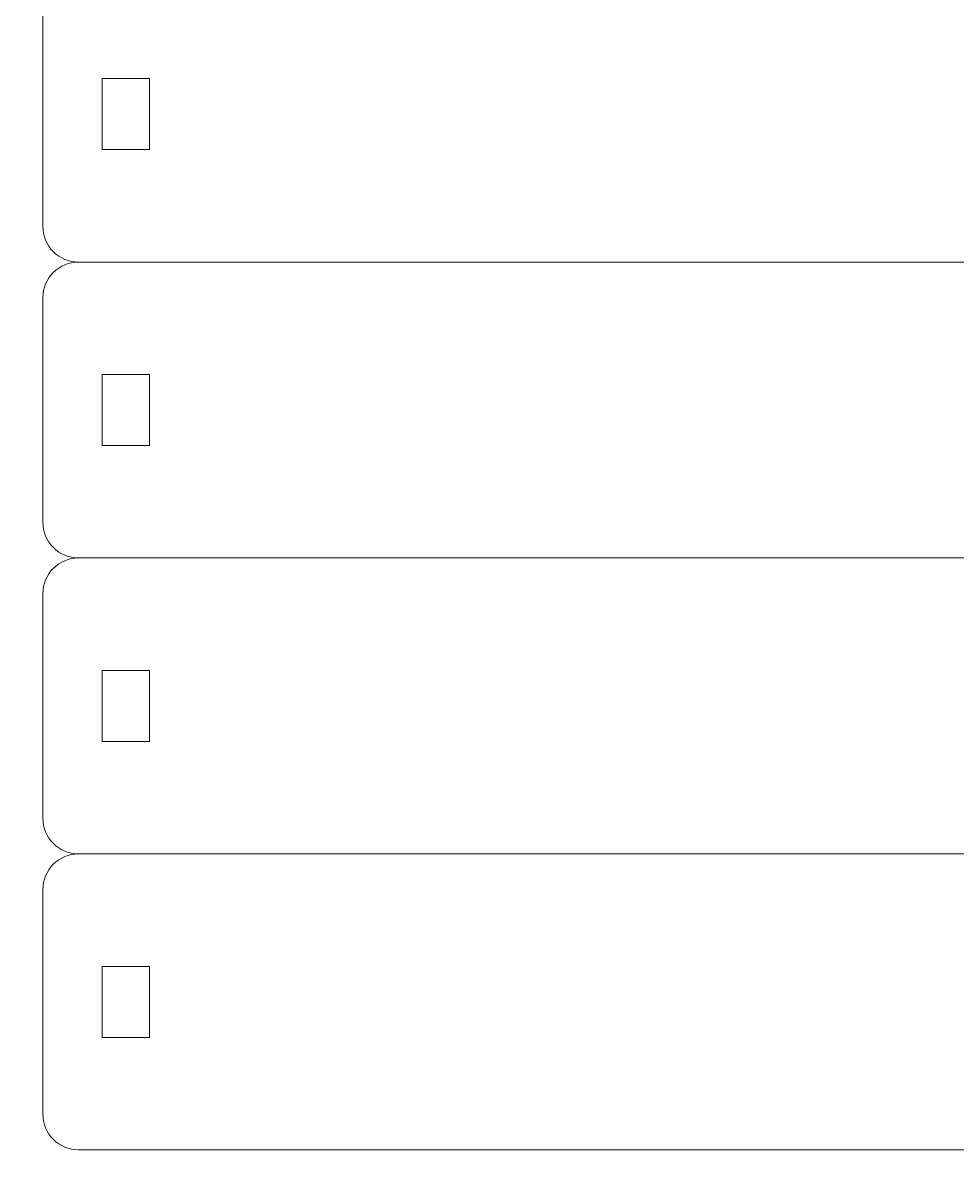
# Model space of a CAD drawing. Header units: centimetres. Extents: x -89 to 95, y -62 to 62.
# Drawn here: x 36.32 to 52.12, y -51.15 to -31.96 of the extents above; entities that cross this region are included whole.
import ezdxf

# ---------------------------------------------------------------- set-up
doc = ezdxf.new("R2010")
doc.units = ezdxf.units.CM
doc.header["$MEASUREMENT"] = 0
doc.layers.add('layer 1', color=7, linetype='Continuous')

msp = doc.modelspace()

# ---------------------------------------------------------------- linework, layer by layer
at = {"layer": 'layer 1', "color": 177, "lineweight": 9}
msp.add_open_spline([(5.39311, -61.96294), (5.39311, -61.96294), (95.39311, -61.96294), (95.39311, -61.96294), (95.39311, -61.96294), (95.39311, -61.96294), (95.39311, -1.96294), (95.39311, -1.96294), (95.39311, -1.96294), (95.39311, -1.96294), (5.39311, -1.96294), (5.39311, -1.96294), (5.39311, -1.96294), (5.39311, -1.96294), (5.39311, -61.96294), (5.39311, -61.96294), (5.39311, -61.96294), (5.39311, -61.96294), (5.39311, -61.96294), (5.39311, -61.96294)], degree=3, knots=[0, 0, 0, 0, 0.16666667, 0.16666667, 0.16666667, 0.16666667, 0.33333333, 0.33333333, 0.33333333, 0.33333333, 0.5, 0.5, 0.5, 0.5, 0.66666667, 0.66666667, 0.66666667, 0.66666667, 1, 1, 1, 1], dxfattribs=at)
at = {"layer": 'layer 1', "color": 250, "lineweight": 9}
for points, knots in [([(66.06059, -31.00688), (66.21962, -31.00678), (66.37218, -31.06986), (66.4847, -31.18224), (66.4847, -31.18224), (66.59722, -31.29462), (66.66049, -31.44785), (66.66059, -31.60688), (66.66059, -31.60688), (66.66059, -31.60688), (66.66059, -35.40688), (66.66059, -35.40688), (66.66059, -35.40688), (66.66069, -35.56591), (66.59761, -35.71847), (66.48523, -35.83099), (66.48523, -35.83099), (66.37285, -35.94351), (66.21962, -36.00678), (66.06059, -36.00688), (66.06059, -36.00688), (66.06059, -36.00688), (37.26059, -36.00688), (37.26059, -36.00688), (37.26059, -36.00688), (37.10156, -36.00698), (36.94901, -35.9439), (36.83648, -35.83152), (36.83648, -35.83152), (36.72396, -35.71915), (36.66069, -35.56591), (36.66059, -35.40688), (36.66059, -35.40688), (36.66059, -35.40688), (36.66059, -35.40688), (36.66059, -35.40688), (36.66059, -35.40688), (36.66059, -35.40688), (36.66059, -31.60688), (36.66059, -31.60688), (36.66059, -31.60688), (36.66049, -31.44785), (36.72357, -31.2953), (36.83595, -31.18277), (36.83595, -31.18277), (36.94833, -31.07025), (37.10156, -31.00698), (37.26059, -31.00688)], [0, 0, 0, 0, 0.07692308, 0.07692308, 0.07692308, 0.07692308, 0.15384615, 0.15384615, 0.15384615, 0.15384615, 0.23076923, 0.23076923, 0.23076923, 0.23076923, 0.30769231, 0.30769231, 0.30769231, 0.30769231, 0.38461538, 0.38461538, 0.38461538, 0.38461538, 0.46153846, 0.46153846, 0.46153846, 0.46153846, 0.53846154, 0.53846154, 0.53846154, 0.53846154, 0.61538462, 0.61538462, 0.61538462, 0.61538462, 0.69230769, 0.69230769, 0.69230769, 0.69230769, 0.76923077, 0.76923077, 0.76923077, 0.76923077, 0.84615385, 0.84615385, 0.84615385, 0.84615385, 1, 1, 1, 1]), ([(37.66059, -32.90688), (37.66059, -32.90688), (37.66059, -34.10688), (37.66059, -34.10688), (37.66059, -34.10688), (37.66059, -34.10688), (38.46059, -34.10688), (38.46059, -34.10688), (38.46059, -34.10688), (38.46059, -34.10688), (38.46059, -32.90688), (38.46059, -32.90688), (38.46059, -32.90688), (38.46059, -32.90688), (37.66059, -32.90688), (37.66059, -32.90688), (37.66059, -32.90688), (37.66059, -32.90688), (37.66059, -32.90688), (37.66059, -32.90688)], [0, 0, 0, 0, 0.16666667, 0.16666667, 0.16666667, 0.16666667, 0.33333333, 0.33333333, 0.33333333, 0.33333333, 0.5, 0.5, 0.5, 0.5, 0.66666667, 0.66666667, 0.66666667, 0.66666667, 1, 1, 1, 1]), ([(66.06059, -36.00688), (66.21962, -36.00678), (66.37218, -36.06986), (66.4847, -36.18224), (66.4847, -36.18224), (66.59722, -36.29462), (66.66049, -36.44785), (66.66059, -36.60688), (66.66059, -36.60688), (66.66059, -36.60688), (66.66059, -40.40688), (66.66059, -40.40688), (66.66059, -40.40688), (66.66069, -40.56591), (66.59761, -40.71847), (66.48523, -40.83099), (66.48523, -40.83099), (66.37285, -40.94351), (66.21962, -41.00678), (66.06059, -41.00688), (66.06059, -41.00688), (66.06059, -41.00688), (37.26059, -41.00688), (37.26059, -41.00688), (37.26059, -41.00688), (37.10156, -41.00698), (36.94901, -40.9439), (36.83648, -40.83152), (36.83648, -40.83152), (36.72396, -40.71915), (36.66069, -40.56591), (36.66059, -40.40688), (36.66059, -40.40688), (36.66059, -40.40688), (36.66059, -40.40688), (36.66059, -40.40688), (36.66059, -40.40688), (36.66059, -40.40688), (36.66059, -36.60688), (36.66059, -36.60688), (36.66059, -36.60688), (36.66049, -36.44785), (36.72357, -36.2953), (36.83595, -36.18277), (36.83595, -36.18277), (36.94833, -36.07025), (37.10156, -36.00698), (37.26059, -36.00688)], [0, 0, 0, 0, 0.07692308, 0.07692308, 0.07692308, 0.07692308, 0.15384615, 0.15384615, 0.15384615, 0.15384615, 0.23076923, 0.23076923, 0.23076923, 0.23076923, 0.30769231, 0.30769231, 0.30769231, 0.30769231, 0.38461538, 0.38461538, 0.38461538, 0.38461538, 0.46153846, 0.46153846, 0.46153846, 0.46153846, 0.53846154, 0.53846154, 0.53846154, 0.53846154, 0.61538462, 0.61538462, 0.61538462, 0.61538462, 0.69230769, 0.69230769, 0.69230769, 0.69230769, 0.76923077, 0.76923077, 0.76923077, 0.76923077, 0.84615385, 0.84615385, 0.84615385, 0.84615385, 1, 1, 1, 1]), ([(37.66059, -37.90688), (37.66059, -37.90688), (37.66059, -39.10688), (37.66059, -39.10688), (37.66059, -39.10688), (37.66059, -39.10688), (38.46059, -39.10688), (38.46059, -39.10688), (38.46059, -39.10688), (38.46059, -39.10688), (38.46059, -37.90688), (38.46059, -37.90688), (38.46059, -37.90688), (38.46059, -37.90688), (37.66059, -37.90688), (37.66059, -37.90688), (37.66059, -37.90688), (37.66059, -37.90688), (37.66059, -37.90688), (37.66059, -37.90688)], [0, 0, 0, 0, 0.16666667, 0.16666667, 0.16666667, 0.16666667, 0.33333333, 0.33333333, 0.33333333, 0.33333333, 0.5, 0.5, 0.5, 0.5, 0.66666667, 0.66666667, 0.66666667, 0.66666667, 1, 1, 1, 1]), ([(66.06059, -41.00688), (66.21962, -41.00678), (66.37218, -41.06986), (66.4847, -41.18224), (66.4847, -41.18224), (66.59722, -41.29462), (66.66049, -41.44785), (66.66059, -41.60688), (66.66059, -41.60688), (66.66059, -41.60688), (66.66059, -45.40688), (66.66059, -45.40688), (66.66059, -45.40688), (66.66069, -45.56591), (66.59761, -45.71847), (66.48523, -45.83099), (66.48523, -45.83099), (66.37285, -45.94351), (66.21962, -46.00678), (66.06059, -46.00688), (66.06059, -46.00688), (66.06059, -46.00688), (37.26059, -46.00688), (37.26059, -46.00688), (37.26059, -46.00688), (37.10156, -46.00698), (36.94901, -45.9439), (36.83648, -45.83152), (36.83648, -45.83152), (36.72396, -45.71915), (36.66069, -45.56591), (36.66059, -45.40688), (36.66059, -45.40688), (36.66059, -45.40688), (36.66059, -45.40688), (36.66059, -45.40688), (36.66059, -45.40688), (36.66059, -45.40688), (36.66059, -41.60688), (36.66059, -41.60688), (36.66059, -41.60688), (36.66049, -41.44785), (36.72357, -41.2953), (36.83595, -41.18277), (36.83595, -41.18277), (36.94833, -41.07025), (37.10156, -41.00698), (37.26059, -41.00688)], [0, 0, 0, 0, 0.07692308, 0.07692308, 0.07692308, 0.07692308, 0.15384615, 0.15384615, 0.15384615, 0.15384615, 0.23076923, 0.23076923, 0.23076923, 0.23076923, 0.30769231, 0.30769231, 0.30769231, 0.30769231, 0.38461538, 0.38461538, 0.38461538, 0.38461538, 0.46153846, 0.46153846, 0.46153846, 0.46153846, 0.53846154, 0.53846154, 0.53846154, 0.53846154, 0.61538462, 0.61538462, 0.61538462, 0.61538462, 0.69230769, 0.69230769, 0.69230769, 0.69230769, 0.76923077, 0.76923077, 0.76923077, 0.76923077, 0.84615385, 0.84615385, 0.84615385, 0.84615385, 1, 1, 1, 1]), ([(37.66059, -42.90688), (37.66059, -42.90688), (37.66059, -44.10688), (37.66059, -44.10688), (37.66059, -44.10688), (37.66059, -44.10688), (38.46059, -44.10688), (38.46059, -44.10688), (38.46059, -44.10688), (38.46059, -44.10688), (38.46059, -42.90688), (38.46059, -42.90688), (38.46059, -42.90688), (38.46059, -42.90688), (37.66059, -42.90688), (37.66059, -42.90688), (37.66059, -42.90688), (37.66059, -42.90688), (37.66059, -42.90688), (37.66059, -42.90688)], [0, 0, 0, 0, 0.16666667, 0.16666667, 0.16666667, 0.16666667, 0.33333333, 0.33333333, 0.33333333, 0.33333333, 0.5, 0.5, 0.5, 0.5, 0.66666667, 0.66666667, 0.66666667, 0.66666667, 1, 1, 1, 1]), ([(66.06059, -46.00688), (66.21962, -46.00678), (66.37218, -46.06986), (66.4847, -46.18224), (66.4847, -46.18224), (66.59722, -46.29462), (66.66049, -46.44785), (66.66059, -46.60688), (66.66059, -46.60688), (66.66059, -46.60688), (66.66059, -50.40688), (66.66059, -50.40688), (66.66059, -50.40688), (66.66069, -50.56591), (66.59761, -50.71847), (66.48523, -50.83099), (66.48523, -50.83099), (66.37285, -50.94351), (66.21962, -51.00678), (66.06059, -51.00688), (66.06059, -51.00688), (66.06059, -51.00688), (37.26059, -51.00688), (37.26059, -51.00688), (37.26059, -51.00688), (37.10156, -51.00698), (36.94901, -50.9439), (36.83648, -50.83152), (36.83648, -50.83152), (36.72396, -50.71915), (36.66069, -50.56591), (36.66059, -50.40688), (36.66059, -50.40688), (36.66059, -50.40688), (36.66059, -50.40688), (36.66059, -50.40688), (36.66059, -50.40688), (36.66059, -50.40688), (36.66059, -46.60688), (36.66059, -46.60688), (36.66059, -46.60688), (36.66049, -46.44785), (36.72357, -46.2953), (36.83595, -46.18277), (36.83595, -46.18277), (36.94833, -46.07025), (37.10156, -46.00698), (37.26059, -46.00688)], [0, 0, 0, 0, 0.07692308, 0.07692308, 0.07692308, 0.07692308, 0.15384615, 0.15384615, 0.15384615, 0.15384615, 0.23076923, 0.23076923, 0.23076923, 0.23076923, 0.30769231, 0.30769231, 0.30769231, 0.30769231, 0.38461538, 0.38461538, 0.38461538, 0.38461538, 0.46153846, 0.46153846, 0.46153846, 0.46153846, 0.53846154, 0.53846154, 0.53846154, 0.53846154, 0.61538462, 0.61538462, 0.61538462, 0.61538462, 0.69230769, 0.69230769, 0.69230769, 0.69230769, 0.76923077, 0.76923077, 0.76923077, 0.76923077, 0.84615385, 0.84615385, 0.84615385, 0.84615385, 1, 1, 1, 1]), ([(37.66059, -47.90688), (37.66059, -47.90688), (37.66059, -49.10688), (37.66059, -49.10688), (37.66059, -49.10688), (37.66059, -49.10688), (38.46059, -49.10688), (38.46059, -49.10688), (38.46059, -49.10688), (38.46059, -49.10688), (38.46059, -47.90688), (38.46059, -47.90688), (38.46059, -47.90688), (38.46059, -47.90688), (37.66059, -47.90688), (37.66059, -47.90688), (37.66059, -47.90688), (37.66059, -47.90688), (37.66059, -47.90688), (37.66059, -47.90688)], [0, 0, 0, 0, 0.16666667, 0.16666667, 0.16666667, 0.16666667, 0.33333333, 0.33333333, 0.33333333, 0.33333333, 0.5, 0.5, 0.5, 0.5, 0.66666667, 0.66666667, 0.66666667, 0.66666667, 1, 1, 1, 1])]:
    msp.add_open_spline(points, degree=3, knots=knots, dxfattribs=at)

doc.saveas('drawing.dxf')
